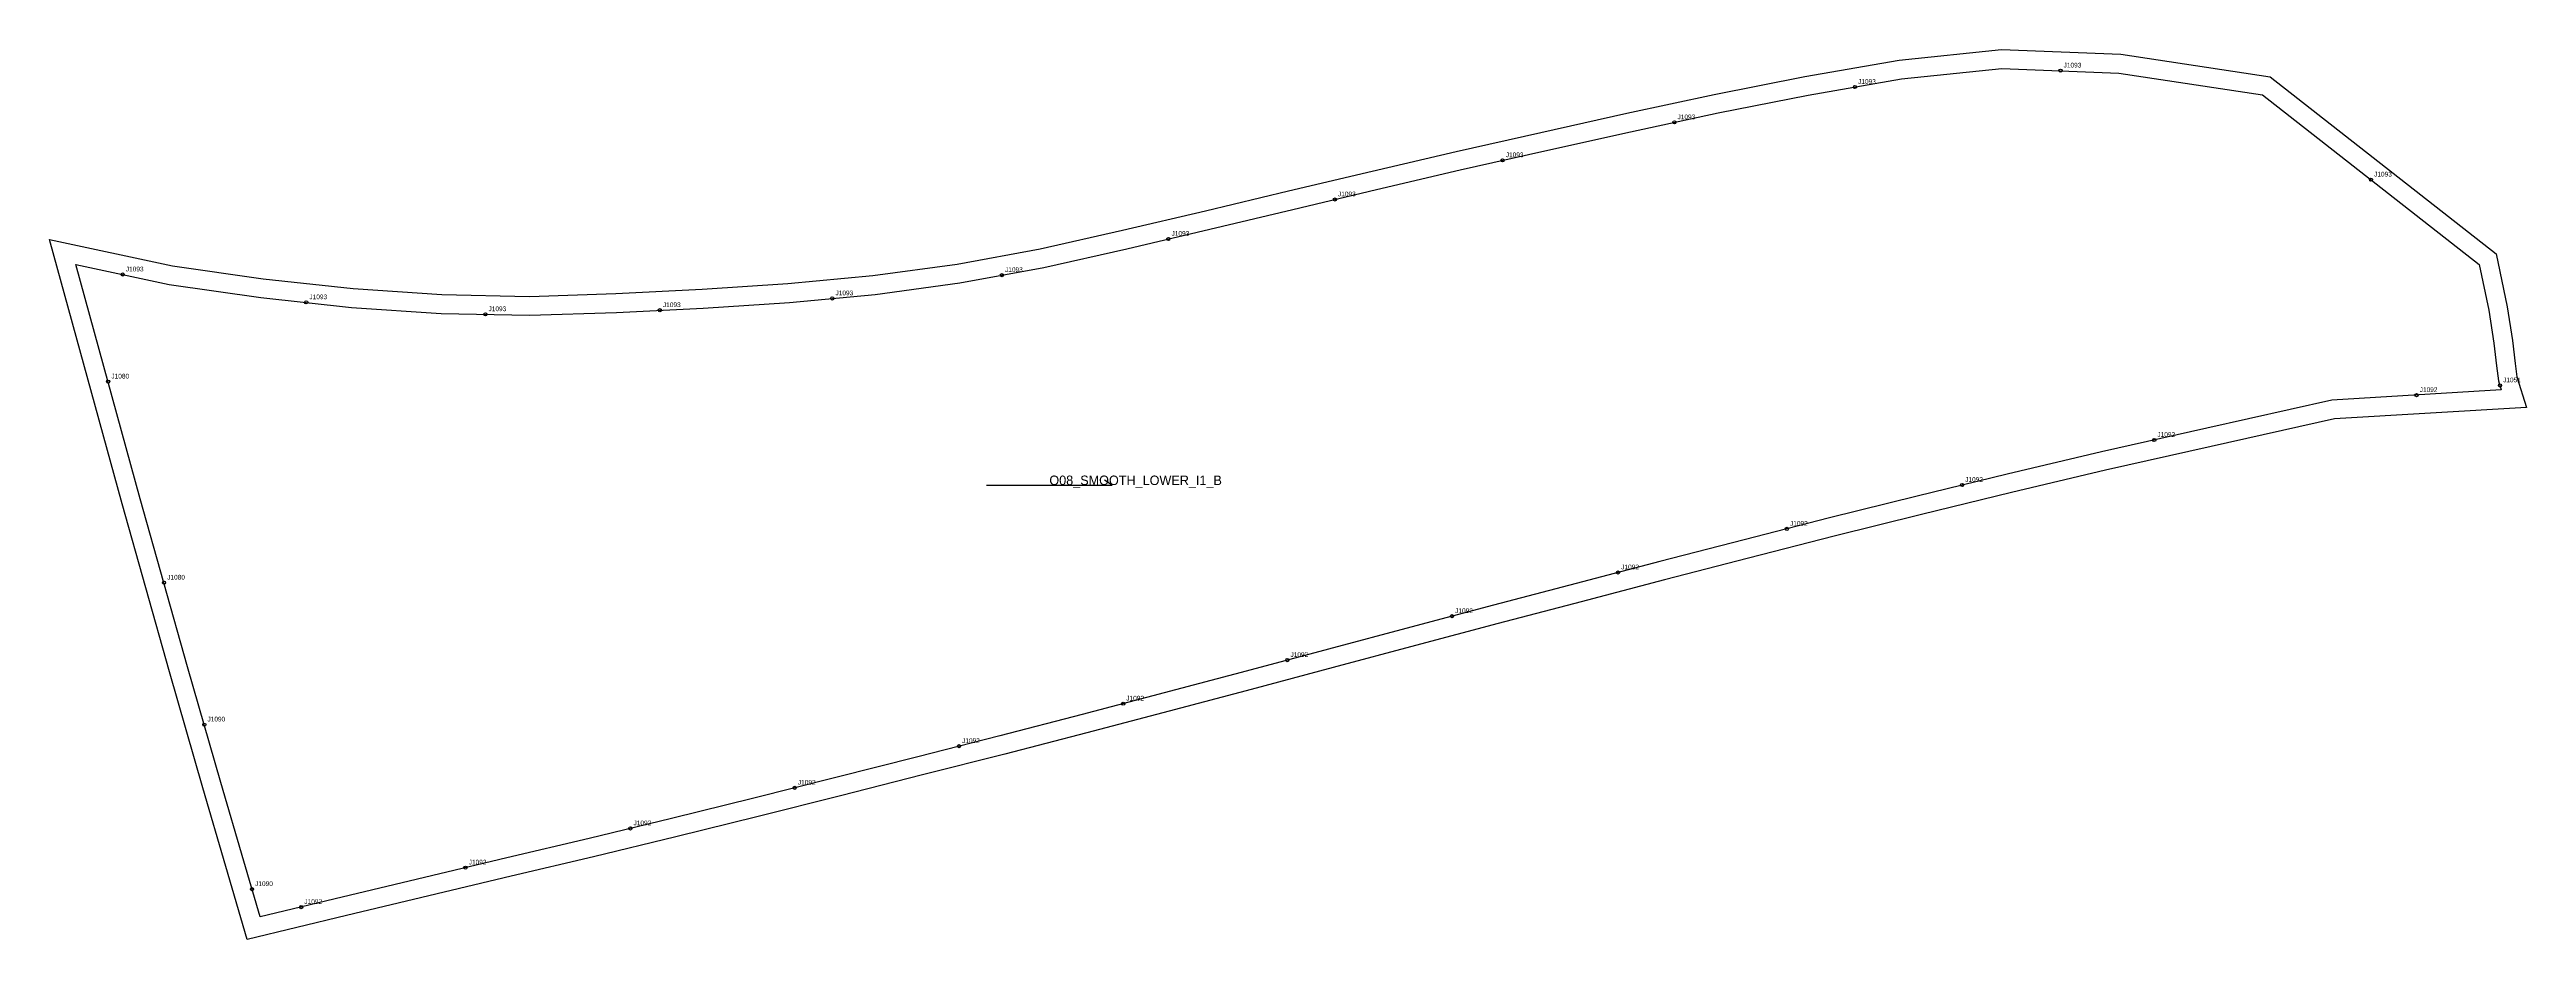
# Model space of a CAD drawing. Header units: millimetres. Extents: x -17 to 1558, y -429 to 137.
import ezdxf

# ---------------------------------------------------------------- set-up
doc = ezdxf.new("R2010")
doc.units = ezdxf.units.MM
for name, color, linetype in [('CUT', 1, 'Continuous'), ('GRAIN', 3, 'Continuous'), ('LABEL', 7, 'Continuous'), ('NOTCH', 2, 'Continuous'), ('SEW', 5, 'Continuous')]:
    doc.layers.add(name, color=color, linetype=linetype)

msp = doc.modelspace()

# ---------------------------------------------------------------- linework, layer by layer
at = {"layer": 'CUT'}
msp.add_lwpolyline([(-16.8, 15.9), (61.4, -0.9), (119, -9.1), (176.3, -15.3), (232.7, -19.2), (288.3, -20.3), (343.2, -18.5), (398.1, -15.8), (452.7, -12.2), (506.7, -7), (560.2, 0.1), (613, 9.9), (665.5, 21.7), (718.2, 34), (771, 46.7), (824.1, 59.3), (877.5, 71.8), (931.4, 83.9), (986, 96.1), (1041.7, 108), (1099.2, 119.4), (1159.2, 129.9), (1224.2, 136.6), (1300.1, 133.7), (1395.2, 119.2), (1538.9, 6.7), (1545.9, -26.9), (1549.2, -48.4), (1550.9, -63), (1552, -71.5), (1558.1, -90.9), (1436, -98.2), (1357.6, -115.7), (1290.5, -130.8), (1230.6, -144.9), (1173.5, -158.9), (1117.9, -172.7), (1063.5, -186.6), (1010, -200.5), (957, -214.4), (904.3, -228.2), (851.8, -242.2), (799.4, -256.1), (747.2, -270.1), (695, -284), (642.7, -297.7), (590.5, -311.2), (538.2, -324.5), (486, -337.7), (433.8, -350.9), (381.5, -363.9), (329.1, -376.5), (276.6, -388.9), (224.3, -401.3), (172.1, -413.9), (108.8, -429.1), (95.2, -382.8), (80.6, -332.7), (59.4, -258.9), (29.4, -152.2), (-16.8, 15.9)], close=True, dxfattribs=at)
at = {"layer": 'GRAIN'}
for p, q in [((578.9, -140.2), (658.9, -140.2)), ((658.9, -140.2), (653.9, -137.2))]:
    msp.add_line(p, q, dxfattribs=at)
at = {"layer": 'NOTCH'}
for centre in [(1131.1, 112.8), (1261.8, 123.2), (1016.3, 90.3), (907.1, 66.2), (1459.2, 53.9), (800.4, 41.3), (694.6, 16.2), (29.7, -6.4), (588.7, -6.8), (146.4, -24.1), (260.3, -31.7), (371.2, -29.1), (480.9, -21.6), (20.5, -74.5), (1541.2, -76.9), (1488.2, -83.1), (1321.4, -111.6), (1199.2, -140.2), (1087.8, -168.1), (56, -202.3), (980.5, -195.8), (874.9, -223.6), (770.2, -251.5), (665.8, -279.2), (81.6, -292.5), (561.4, -306.2), (457, -332.7), (352.5, -358.5), (247.7, -383.4), (111.9, -397.1), (143.2, -408.5)]:
    msp.add_circle(centre, 1, dxfattribs=at)
at = {"layer": 'SEW'}
msp.add_lwpolyline([(0, 0), (59.3, -12.7), (117.5, -21), (175.2, -27.3), (232.2, -31.2), (288.4, -32.3), (343.7, -30.5), (398.8, -27.8), (453.6, -24.1), (508.1, -19), (562, -11.7), (615.4, -1.9), (668.2, 10), (721, 22.4), (773.8, 35), (826.9, 47.6), (880.2, 60.1), (934, 72.2), (988.5, 84.3), (1044.2, 96.3), (1101.4, 107.6), (1160.8, 118), (1224.6, 124.6), (1298.9, 121.7), (1390.3, 107.9), (1528, 0), (1534.1, -29), (1537.3, -50), (1539, -64.5), (1540.3, -74), (1542.1, -79.8), (1434.3, -86.3), (1354.9, -104), (1287.8, -119.1), (1227.8, -133.3), (1170.6, -147.2), (1115, -161.1), (1060.6, -175), (1007, -188.9), (953.9, -202.8), (901.2, -216.6), (848.7, -230.6), (796.3, -244.5), (744.1, -258.5), (691.9, -272.4), (639.7, -286.1), (587.5, -299.6), (535.3, -312.9), (483.1, -326.1), (430.9, -339.2), (378.6, -352.2), (326.3, -364.8), (273.9, -377.2), (221.5, -389.6), (169.3, -402.2), (117.1, -414.7), (106.7, -379.4), (92.1, -329.4), (71, -255.7), (40.9, -149)], close=True, dxfattribs=at)

# ---------------------------------------------------------------- texts
at = {"layer": 'LABEL'}
for s, height, p in [('J1093', 3, (1263.8, 125.2)), ('J1093', 3, (1133.1, 114.8)), ('J1093', 3, (1018.3, 92.3)), ('J1093', 3, (909.1, 68.2)), ('J1093', 3, (1461.2, 55.9)), ('J1093', 3, (802.4, 43.3)), ('J1093', 3, (696.6, 18.2)), ('J1093', 3, (31.7, -4.4)), ('J1093', 3, (590.7, -4.8)), ('J1093', 3, (148.4, -22.1)), ('J1093', 3, (262.3, -29.7)), ('J1093', 3, (373.2, -27.1)), ('J1093', 3, (482.9, -19.6)), ('J1080', 3, (22.5, -72.5)), ('J1092', 3, (1490.2, -81.1)), ('J1051', 3, (1543.2, -74.9)), ('J1092', 3, (1323.4, -109.6)), ('O08_SMOOTH_LOWER_I1_B', 6, (618.9, -140.2)), ('J1092', 3, (1201.2, -138.2)), ('J1092', 3, (1089.8, -166.1)), ('J1080', 3, (58, -200.3)), ('J1092', 3, (982.5, -193.8)), ('J1092', 3, (876.9, -221.6)), ('J1092', 3, (772.2, -249.5)), ('J1092', 3, (667.8, -277.2)), ('J1090', 3, (83.6, -290.5)), ('J1092', 3, (563.4, -304.2)), ('J1092', 3, (459, -330.7)), ('J1092', 3, (354.5, -356.5)), ('J1090', 3, (113.9, -395.1)), ('J1092', 3, (249.7, -381.4)), ('J1092', 3, (145.2, -406.5))]:
    msp.add_text(s, height=height, dxfattribs=at).set_placement(p)

doc.saveas('drawing.dxf')
